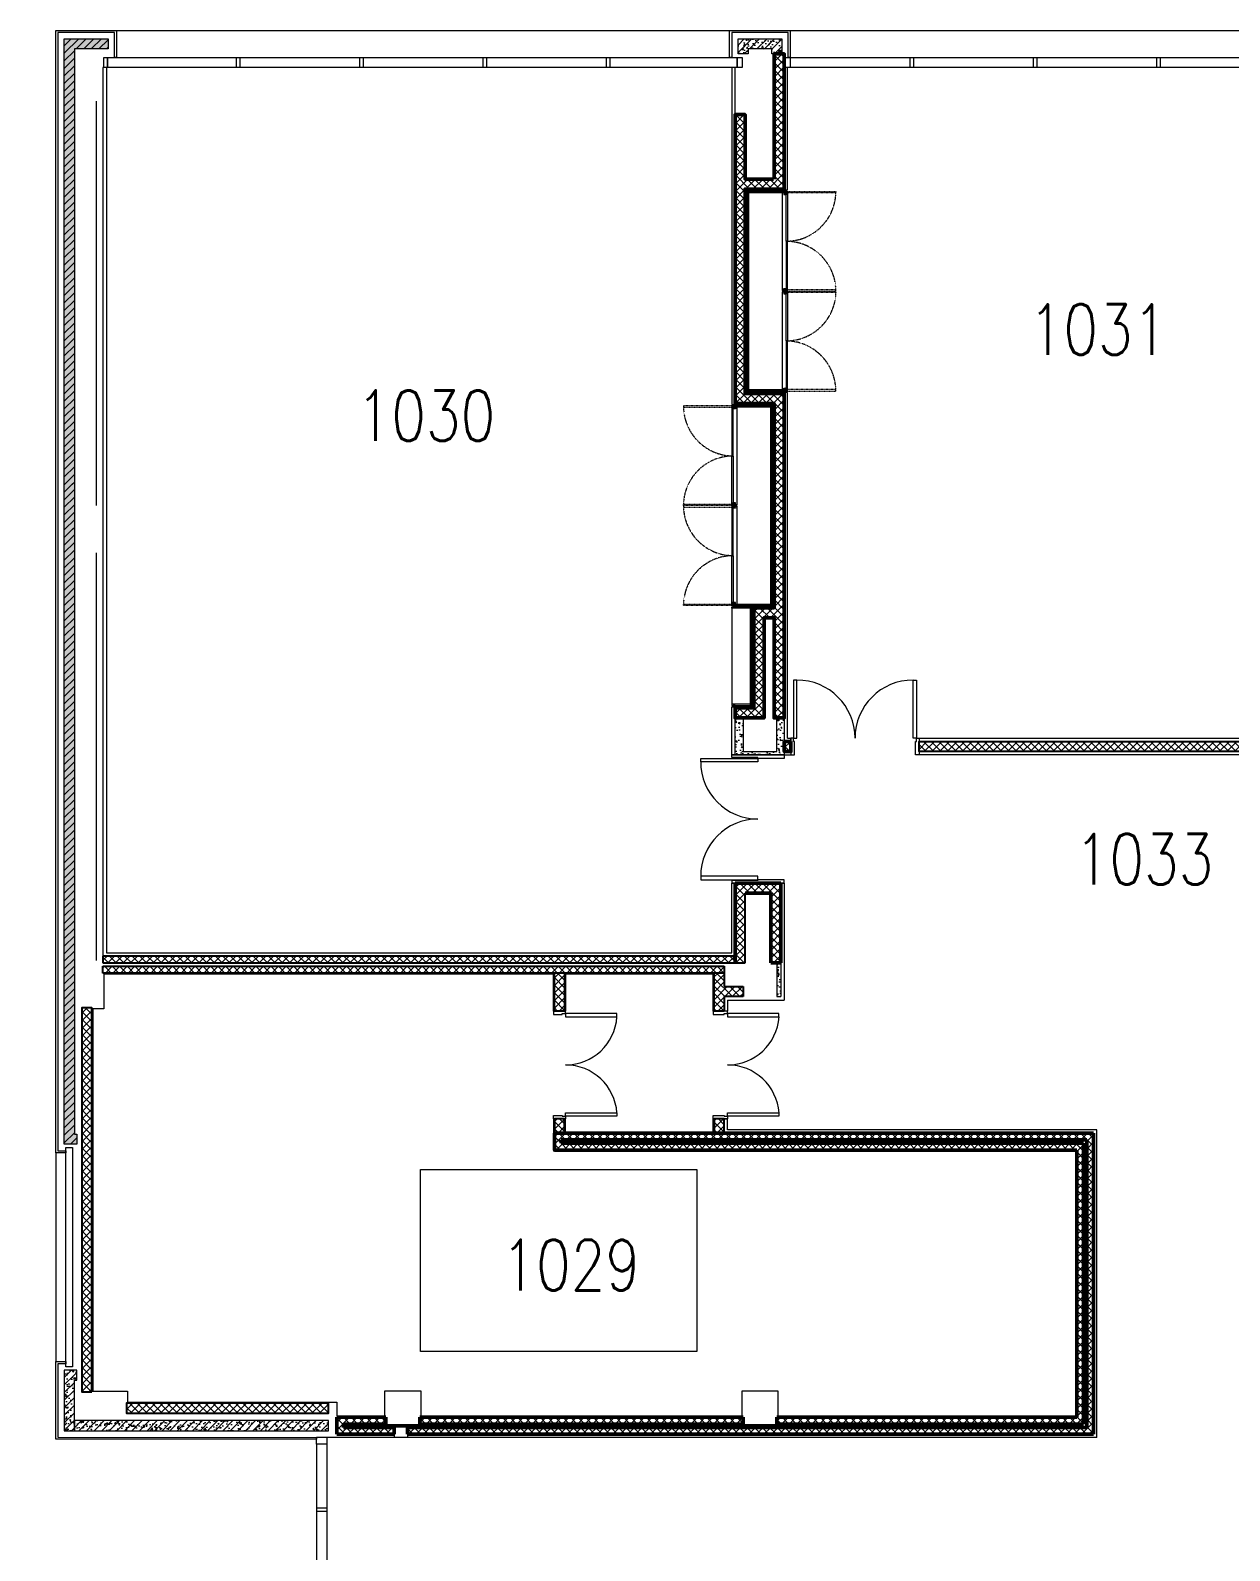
# Model space of a CAD drawing. Header units: inches. Extents: x 13084 to 220150, y 6494 to 167180.
# Drawn here: x 57288 to 75084, y 134527 to 157080 of the extents above; entities that cross this region are included whole.
import ezdxf
from ezdxf.enums import TextEntityAlignment as Align

# ---------------------------------------------------------------- set-up
doc = ezdxf.new("R2010")
doc.units = ezdxf.units.IN
doc.header["$MEASUREMENT"] = 0
doc.linetypes.add('Ground Floor$0$HIDDEN', pattern=[0.375, 0.25, -0.125])
for name, color, linetype, lineweight in [('Ground Floor$0$A-G250-G-Walls-Low-Level', 8, 'Continuous', 15), ('Ground Floor$0$A-G250-G-Walls-Precast-Concrete', 7, 'Continuous', 15), ('Ground Floor$0$A-G250-M-Walls-Blockwork', 7, 'Continuous', 25), ('Ground Floor$0$A-G250-M-Walls-Concrete', 7, 'Continuous', 20), ('Ground Floor$0$A-G250-M-Walls-Louvred', 7, 'Continuous', 9), ('Ground Floor$0$A-G252-H-Internal-Walls', 251, 'Continuous', 9), ('Ground Floor$0$A-G262-H-Precast-Panel', 251, 'Continuous', 5), ('Ground Floor$0$A-G312-M-Wall-Cladding-Panel', 7, 'Continuous', 9), ('Ground Floor$0$A-G312-M-Wall-Finish-Plaster', 7, 'Continuous', 15), ('Ground Floor$0$A-G321-M-Window', 251, 'Continuous', 9), ('Ground Floor$0$A-G322-M-Door', 251, 'Continuous', 15), ('Ground Floor$0$A-G4-M-Furniture-Built-In', 251, 'Continuous', 9), ('Ground Floor$0$A-G52-M-Plinth', 251, 'Continuous', 9), ('Ground Floor$0$Z-Z001-S-Room-Name-Identification-250', 7, 'Continuous', 15)]:
    doc.layers.add(name, color=color, linetype=linetype, lineweight=lineweight)
doc.styles.add('Ground Floor$0$Tag-RomanS', font='romans.shx', dxfattribs={"width": 0.8})
pattern_1 = [(45, (31615.24, 164129.57), (-56.1266, 56.1266), []), (135, (31615.24, 164129.57), (-56.1266, -56.1266), [])]
pattern_2 = [(140, (31615.24, 164129.57), (15.9391, 182.18467), [19.05, -209.55]), (85, (31615.24, 164129.57), (-191.05664, -35.2428), [15.24, -167.64]), (190.451, (31616.57, 164144.75), (-175.1167, 146.9425), [16.19, -178.09]), (136.1842, (31564.44, 164129.57), (42.0423, 271.079), [28.575, -314.325]), (186.6356, (31567.94, 164152.16), (-247.4256, 237.4042), [24.285, -267.135]), (81.184, (31564.44, 164129.57), (-247.4251, 237.4046), [22.86, -251.46]), (111, (31577.14, 164154.97), (102.2655, 151.6149), [19.05, -209.55]), (56, (31577.14, 164154.97), (-184.188, 61.802), [15.24, -167.64]), (161.4514, (31585.66, 164167.6), (-81.92286, 213.4165), [16.19, -178.09]), (127.5, (31615.24, 164129.57), (-84.55504, 3.0886), [0, -165.608, 0, -170.18, 0, -168.275]), (97.5, (31615.24, 164129.57), (-100.18057, 66.81966), [0, -97.028, 0, -161.798, 0, -64.135]), (57.5, (31615.24, 164072.93), (5.72874, 135.5906), [0, -63.5, 0, -198.12, 0, -262.89]), (47.5, (31615.24, 164047.53), (-25.4265, 148.12918), [0, -82.55, 0, -131.572, 0, -186.69])]
pattern_3 = [(50, (31615.24, 164129.57), (182.18467, -15.9391), [19.05, -209.55]), (355, (31615.24, 164129.57), (-35.2428, 191.05664), [15.24, -167.64]), (100.451, (31630.42, 164128.24), (146.9425, 175.1167), [16.19, -178.09]), (46.1842, (31615.24, 164180.37), (271.079, -42.0423), [28.575, -314.325]), (96.6356, (31637.83, 164176.87), (237.4042, 247.4256), [24.285, -267.135]), (351.184, (31615.24, 164180.37), (237.4046, 247.4251), [22.86, -251.46]), (21, (31640.64, 164167.67), (151.6149, -102.2655), [19.05, -209.55]), (326, (31640.64, 164167.67), (61.802, 184.188), [15.24, -167.64]), (71.4514, (31653.27, 164159.15), (213.4165, 81.92286), [16.19, -178.09]), (37.5, (31615.24, 164129.57), (3.0886, 84.55504), [0, -165.608, 0, -170.18, 0, -168.275]), (7.5, (31615.24, 164129.57), (66.81966, 100.18057), [0, -97.028, 0, -161.798, 0, -64.135]), (327.5, (31558.6, 164129.57), (135.5906, -5.72874), [0, -63.5, 0, -198.12, 0, -262.89]), (317.5, (31533.2, 164129.57), (148.12918, 25.4265), [0, -82.55, 0, -131.572, 0, -186.69])]
pattern_4 = [(45, (31615.24, 164129.57), (-56.1266, 56.1266), [])]

# ---------------------------------------------------------------- blocks, each defined once
blk = doc.blocks.new('Ground Floor$0$d001')
at = {"layer": 'Ground Floor$0$A-G322-M-Door'}
for points in [[(-1812, 250), (-1812, 1112), (-1862, 1112), (-1862, 250)], [(-88, 250), (-88, 1112), (-38, 1112), (-38, 250)], [(-1850, 200), (-1862, 200), (-1862, 250), (-1900, 250), (-1900, 0), (-1850, 0)], [(-50, 200), (-38, 200), (-38, 250), (0, 250), (0, 0), (-50, 0)]]:
    blk.add_lwpolyline(points, close=True, dxfattribs=at)
for centre, start, end in [((-1812, 250), 0, 90), ((-88, 250), 90, 180)]:
    blk.add_arc(centre, 862, start, end, dxfattribs=at)
blk = doc.blocks.new('Ground Floor$0$Door14-Stairs-a1')
at = {"layer": 'Ground Floor$0$A-G322-M-Door'}
for points in [[(-390, 1800), (-1240, 1800), (-1240, 1850), (-390, 1850)], [(-390, 1850), (-390, 1862), (-780, 1862), (-780, 1900), (0, 1900), (0, 1850)], [(-390, 100), (-1240, 100), (-1240, 50), (-390, 50)], [(-390, 50), (-390, 38), (-780, 38), (-780, 0), (0, 0), (0, 50)]]:
    blk.add_lwpolyline(points, close=True, dxfattribs=at)
for centre, start, end in [((-390, 1800), 180, 270), ((-390, 100), 90, 180)]:
    blk.add_arc(centre, 850, start, end, dxfattribs=at)
blk = doc.blocks.new('Ground Floor$0$tag-roomname')
at = {"lineweight": 18, "ltscale": 0.01, "style": 'Ground Floor$0$Tag-RomanS', "width": 0.8}
blk.add_attdef('ROOM_NO_2', text='', height=3, dxfattribs=at).set_placement((0, 1.612), align=Align.MIDDLE_CENTER)
at = {"linetype": 'ByBlock', "lineweight": 13, "ltscale": 0.01, "style": 'Ground Floor$0$Tag-RomanS', "width": 0.8, "flags": 1}
for tag, p in [('ROOM_NAME_1', (0, -2.288)), ('AREA', (0, -5.744))]:
    blk.add_attdef(tag, text='', height=2.8, dxfattribs=at).set_placement(p, align=Align.MIDDLE_CENTER)
blk = doc.blocks.new('Ground Floor$0$Plant Room Door 1600-180')
at = {"layer": 'Ground Floor$0$A-G322-M-Door'}
for points in [[(-1562, 180), (-1562, 942), (-1612, 942), (-1612, 180)], [(-138, 180), (-138, 942), (-88, 942), (-88, 180)], [(-1600, 130), (-1612, 130), (-1612, 180), (-1650, 180), (-1650, 0), (-1600, 0)], [(-100, 130), (-88, 130), (-88, 180), (-50, 180), (-50, 0), (-100, 0)]]:
    blk.add_lwpolyline(points, close=True, dxfattribs=at)
for centre, start, end in [((-1615, 179), 0.0901, 86.0243), ((-85, 179), 93.9757, 179.9099)]:
    blk.add_arc(centre, 765, start, end, dxfattribs=at)
blk = doc.blocks.new('Ground Floor$0$Plant Room Door 1600-215')
at = {"layer": 'Ground Floor$0$A-G322-M-Door'}
for points in [[(-1562, 977), (-1612, 977), (-1612, 215), (-1562, 215), (-1562, 977)], [(-138, 977), (-88, 977), (-88, 215), (-138, 215), (-138, 977)], [(-100, 165), (-88, 165), (-88, 215), (-50, 215), (-50, 0), (-100, 0)]]:
    blk.add_lwpolyline(points, close=True, dxfattribs=at)
at = {"layer": 'Ground Floor$0$A-G322-M-Door', "elevation": 0}
blk.add_lwpolyline([(-1600, 165), (-1612, 165), (-1612, 215), (-1650, 215), (-1650, 0), (-1600, 0)], close=True, dxfattribs=at)
at = {"layer": 'Ground Floor$0$A-G322-M-Door'}
for centre, start, end in [((-1615, 214), 0.0901, 86.0243), ((-85, 214), 93.9757, 179.9099)]:
    blk.add_arc(centre, 765, start, end, dxfattribs=at)
blk = doc.blocks.new('Ground Floor$0$A$C647553F4')
for p, q in [((2, 0), (0, 0)), ((2, -21), (2, 0)), ((2, -21), (0, -21)), ((17, -8), (2, -8)), ((17, -13), (2, -13)), ((5, -36), (30, -36)), ((5, -39), (5, -36)), ((10, -13), (8, -36)), ((11, -3), (11, -8)), ((11, -3), (24, -3)), ((13, -5), (21, -5)), ((13, -8), (13, -5)), ((13, -15), (13, -13)), ((21, -15), (13, -15)), ((21, -5), (21, -15)), ((24, -3), (27, -36)), ((30, -39), (30, -36))]:
    blk.add_line(p, q)
at = {"elevation": 0}
blk.add_lwpolyline([(5, -36), (30, -36), (30, -39), (5, -39)], close=True, dxfattribs=at)
blk.add_circle((17, -10), 2.46)
blk = doc.blocks.new('Ground Floor$0$A$C05DB4EB2')
h = blk.add_hatch(color=256)
h.paths.add_polyline_path([(-13, -48), (13, -48), (13, -2), (-13, -2)], flags=16)
h.paths.add_polyline_path([(-15, -50), (15, -50), (15, 0), (-15, 0)])
for points in [[(-15, -50), (15, -50), (15, 0), (-15, 0)], [(-13, -48), (13, -48), (13, -2), (-13, -2)]]:
    blk.add_lwpolyline(points, close=True)

msp = doc.modelspace()

# ---------------------------------------------------------------- hatches: boundary and pattern name
at = {"layer": 'Ground Floor$0$A-G252-H-Internal-Walls'}
h = msp.add_hatch(dxfattribs=at)
h.set_pattern_fill('ANSI37', color=256, scale=25, style=0)
h.set_pattern_definition(pattern_1)
edge = h.paths.add_edge_path()
edge.add_line((68315, 154875), (67895, 154875))
edge.add_line((67895, 154875), (67895, 155830))
edge.add_line((67895, 155830), (67745, 155830))
edge.add_line((67745, 155830), (67745, 151545))
edge.add_line((67745, 151545), (68325, 151545))
edge.add_line((68325, 151545), (68325, 148515))
edge.add_line((68325, 148515), (68025, 148515))
edge.add_line((68025, 148515), (68025, 147030))
edge.add_line((68025, 147030), (67745, 147030))
edge.add_line((67745, 147030), (67745, 146880))
edge.add_line((67745, 146880), (68175, 146880))
edge.add_line((68175, 146880), (68175, 148365))
edge.add_line((68175, 148365), (68325, 148365))
edge.add_line((68325, 148365), (68325, 146880))
edge.add_line((68325, 146880), (68475, 146880))
edge.add_line((68475, 146880), (68475, 151695))
edge.add_line((68475, 151695), (67895, 151695))
edge.add_line((67895, 151695), (67895, 154725))
edge.add_line((67895, 154725), (68475, 154725))
edge.add_line((68475, 154725), (68475, 156730))
edge.add_line((68475, 156730), (68325, 156730))
edge.add_line((68325, 156730), (68325, 154875))
h = msp.add_hatch(dxfattribs=at)
h.set_pattern_fill('AR-CONC', color=256, angle=90, style=0)
h.set_pattern_definition(pattern_2)
h.paths.add_polyline_path([(68475, 146880), (68365, 146880), (68365, 146380), (67865, 146380), (67865, 146880), (67745, 146880), (67745, 146330), (68475, 146330)])
h = msp.add_hatch(dxfattribs=at)
h.set_pattern_fill('ANSI37', color=256, scale=25, style=0)
h.set_pattern_definition(pattern_1)
h.paths.add_polyline_path([(68575, 146530), (68475, 146530), (68475, 146380), (68575, 146380)])
h = msp.add_hatch(dxfattribs=at)
h.set_pattern_fill('ANSI37', color=256, scale=25, style=0)
h.set_pattern_definition(pattern_1)
h.paths.add_polyline_path([(77865, 146380), (70475, 146380), (70475, 146530), (77865, 146530)])
h = msp.add_hatch(dxfattribs=at)
h.set_pattern_fill('ANSI37', color=256, scale=25, style=0)
h.set_pattern_definition(pattern_1)
h.paths.add_polyline_path([(68275, 143245), (68425, 143245), (68425, 144430), (67745, 144430), (67745, 143245), (67895, 143245), (67895, 144280), (68275, 144280)])
h = msp.add_hatch(dxfattribs=at)
h.set_pattern_fill('ANSI37', color=256, scale=25, style=0)
h.set_pattern_definition(pattern_1)
h.paths.add_polyline_path([(67745, 143245), (67745, 143345), (58365, 143345), (58365, 143245)])
h = msp.add_hatch(dxfattribs=at)
h.set_pattern_fill('AR-CONC', color=256, angle=90, style=0)
h.set_pattern_definition(pattern_2)
h.paths.add_polyline_path([(68425, 143245), (68365, 143245), (68365, 142755), (68425, 142755)])
h = msp.add_hatch(dxfattribs=at)
h.set_pattern_fill('ANSI37', color=256, scale=25, style=0)
h.set_pattern_definition(pattern_1)
h.paths.add_polyline_path([(67585, 143095), (67585, 143195), (58365, 143195), (58365, 143095)])
h = msp.add_hatch(dxfattribs=at)
h.set_pattern_fill('ANSI37', color=256, scale=25, style=0)
h.set_pattern_definition(pattern_1)
h.paths.add_polyline_path([(65215, 143095), (65065, 143095), (65065, 142532), (65215, 142532)])
h = msp.add_hatch(dxfattribs=at)
h.set_pattern_fill('ANSI37', color=256, scale=25, style=0)
h.set_pattern_definition(pattern_1)
h.paths.add_polyline_path([(67585, 143095), (67435, 143095), (67435, 142532), (67585, 142532), (67585, 142745), (67865, 142745), (67865, 142895), (67585, 142895)])
h = msp.add_hatch(dxfattribs=at)
h.set_pattern_fill('ANSI37', color=256, scale=25, style=0)
h.set_pattern_definition([(45, (117276.68, 123034.98), (-56.1266, 56.1266), []), (135, (117276.68, 123034.98), (-56.1266, -56.1266), [])])
h.paths.add_polyline_path([(58200, 136880), (58200, 142580), (58050, 142580), (58050, 136880)])
h = msp.add_hatch(dxfattribs=at)
h.set_pattern_fill('ANSI37', color=256, scale=25, style=0)
h.set_pattern_definition(pattern_1)
h.paths.add_polyline_path([(65215, 140932), (65065, 140932), (65065, 140720), (65215, 140720)])
h = msp.add_hatch(dxfattribs=at)
h.set_pattern_fill('ANSI37', color=256, scale=25, style=0)
h.set_pattern_definition(pattern_1)
h.paths.add_polyline_path([(67435, 140720), (67585, 140720), (67585, 140932), (67435, 140932)])
h = msp.add_hatch(dxfattribs=at)
h.set_pattern_fill('ANSI37', color=256, scale=25, style=0)
h.set_pattern_definition(pattern_1)
h.paths.add_polyline_path([(73065, 140720), (65065, 140720), (65065, 140470), (72815, 140470), (72815, 136505), (68365, 136505), (68365, 136405), (72915, 136405), (72915, 140570), (65165, 140570), (65165, 140620), (72965, 140620), (72965, 136355), (62885, 136355), (62885, 136255), (73065, 136255)])
h = msp.add_hatch(dxfattribs=at)
h.set_pattern_fill('ANSI37', color=256, scale=25, angle=90, style=0)
h.set_pattern_definition([(135, (78259.83, 195791.01), (-56.1266, -56.1266), []), (225, (78259.83, 195791.01), (56.1266, -56.1266), [])])
h.paths.add_polyline_path([(61710, 136715), (58715, 136715), (58715, 136565), (61710, 136565)])
h = msp.add_hatch(dxfattribs=at)
h.set_pattern_fill('ANSI37', color=256, scale=25, style=0)
h.set_pattern_definition(pattern_1)
h.paths.add_polyline_path([(61835, 136505), (61835, 136255), (62685, 136255), (62685, 136355), (61935, 136355), (61935, 136405), (62565, 136405), (62565, 136505)])
h = msp.add_hatch(dxfattribs=at)
h.set_pattern_fill('ANSI37', color=256, scale=25, style=0)
h.set_pattern_definition(pattern_1)
h.paths.add_polyline_path([(63065, 136505), (63065, 136405), (67865, 136405), (67865, 136505)])
at = {"layer": 'Ground Floor$0$A-G262-H-Precast-Panel'}
h = msp.add_hatch(dxfattribs=at)
h.set_pattern_fill('AR-CONC', color=256, style=0)
h.set_pattern_definition(pattern_3)
h.paths.add_polyline_path([(57940, 156630), (57790, 156630), (57790, 150349), (57940, 150349)])
h.paths.add_polyline_path([(58115, 156955), (57790, 156955), (57790, 156630), (57940, 156630), (57940, 156805), (58115, 156805)])
h.paths.add_polyline_path([(58440, 156955), (58115, 156955), (58115, 156805), (58440, 156805)])
h.paths.add_polyline_path([(57371, 156475), (58010, 156475), (58010, 156100), (57371, 156100)], flags=9)
h = msp.add_hatch(dxfattribs=at)
h.set_pattern_fill('ANSI31', color=256, scale=25, style=0)
h.set_pattern_definition(pattern_4)
h.paths.add_polyline_path([(57940, 156630), (57790, 156630), (57790, 150349), (57940, 150349)])
h.paths.add_polyline_path([(58115, 156955), (57790, 156955), (57790, 156630), (57940, 156630), (57940, 156805), (58115, 156805)])
h.paths.add_polyline_path([(58440, 156955), (58115, 156955), (58115, 156805), (58440, 156805)])
h.paths.add_polyline_path([(57371, 156475), (58010, 156475), (58010, 156100), (57371, 156100)], flags=9)
h = msp.add_hatch(dxfattribs=at)
h.set_pattern_fill('AR-CONC', color=256, style=0)
h.set_pattern_definition(pattern_3)
h.paths.add_polyline_path([(68440, 156955), (68440, 156730), (68290, 156730), (68290, 156805), (67940, 156805), (67940, 156730), (67790, 156730), (67790, 156955)])
h = msp.add_hatch(dxfattribs=at)
h.set_pattern_fill('ANSI31', color=256, scale=25, style=0)
h.set_pattern_definition(pattern_4)
h.paths.add_polyline_path([(68440, 156955), (68440, 156730), (68290, 156730), (68290, 156805), (67940, 156805), (67940, 156730), (67790, 156730), (67790, 156955)])
h = msp.add_hatch(dxfattribs=at)
h.set_pattern_fill('AR-CONC', color=256, style=0)
h.set_pattern_definition(pattern_3)
h.paths.add_polyline_path([(57940, 150349), (57790, 150349), (57790, 149680), (57940, 149680)])
h.paths.add_polyline_path([(57940, 149680), (57790, 149680), (57790, 146630), (57940, 146630)])
h.paths.add_polyline_path([(57940, 146630), (57790, 146630), (57790, 142755), (57940, 142755)])
h.paths.add_polyline_path([(57940, 142755), (57790, 142755), (57790, 140555), (57975, 140555), (57975, 140705), (57940, 140705)])
h.paths.add_polyline_path([(57621, 142489), (58260, 142489), (58260, 142114), (57621, 142114)], flags=9)
h.paths.add_polyline_path([(57288, 141874), (57927, 141874), (57927, 141499), (57288, 141499)], flags=9)
h = msp.add_hatch(dxfattribs=at)
h.set_pattern_fill('ANSI31', color=256, scale=25, style=0)
h.set_pattern_definition(pattern_4)
h.paths.add_polyline_path([(57940, 150349), (57790, 150349), (57790, 149680), (57940, 149680)])
h = msp.add_hatch(dxfattribs=at)
h.set_pattern_fill('ANSI31', color=256, scale=25, style=0)
h.set_pattern_definition(pattern_4)
h.paths.add_polyline_path([(57940, 149680), (57790, 149680), (57790, 146630), (57940, 146630)])
h.paths.add_polyline_path([(57940, 146630), (57790, 146630), (57790, 142755), (57940, 142755)])
h.paths.add_polyline_path([(57940, 142755), (57790, 142755), (57790, 140555), (57975, 140555), (57975, 140705), (57940, 140705)])
h.paths.add_polyline_path([(57621, 142489), (58260, 142489), (58260, 142114), (57621, 142114)], flags=9)
h.paths.add_polyline_path([(57288, 141874), (57927, 141874), (57927, 141499), (57288, 141499)], flags=9)
h = msp.add_hatch(dxfattribs=at)
h.set_pattern_fill('AR-CONC', color=256, style=0)
h.set_pattern_definition(pattern_3)
h.paths.add_polyline_path([(57790, 136305), (57940, 136305), (57940, 137205), (57790, 137205)])
h = msp.add_hatch(dxfattribs=at)
h.set_pattern_fill('ANSI31', color=256, scale=25, style=0)
h.set_pattern_definition(pattern_4)
h.paths.add_polyline_path([(57790, 136305), (57940, 136305), (57940, 137205), (57790, 137205)])
h = msp.add_hatch(dxfattribs=at)
h.set_pattern_fill('ANSI31', color=256, scale=25, style=0)
h.set_pattern_definition(pattern_4)
h.paths.add_polyline_path([(57975, 137205), (57940, 137205), (57940, 137055), (57975, 137055)])
h = msp.add_hatch(dxfattribs=at)
h.set_pattern_fill('AR-CONC', color=256, style=0)
h.set_pattern_definition(pattern_3)
h.paths.add_polyline_path([(57940, 137055), (57975, 137055), (57975, 137205), (57940, 137205)])
h = msp.add_hatch(dxfattribs=at)
h.set_pattern_fill('AR-CONC', color=256, style=0)
h.set_pattern_definition(pattern_3)
h.paths.add_polyline_path([(61710, 136455), (61560, 136455), (58115, 136455), (58115, 136305), (61710, 136305)])
h.paths.add_polyline_path([(58115, 136455), (57940, 136455), (57940, 136305), (58115, 136305)])
h = msp.add_hatch(dxfattribs=at)
h.set_pattern_fill('ANSI31', color=256, scale=25, style=0)
h.set_pattern_definition(pattern_4)
h.paths.add_polyline_path([(61710, 136455), (61560, 136455), (58115, 136455), (58115, 136305), (61710, 136305)])
h.paths.add_polyline_path([(58115, 136455), (57940, 136455), (57940, 136305), (58115, 136305)])

# ---------------------------------------------------------------- linework, layer by layer
at = {"layer": 'Ground Floor$0$A-G250-G-Walls-Low-Level'}
for p, q in [((58565, 157080), (67665, 157080)), ((68565, 157080), (77665, 157080)), ((57665, 140430), (57665, 137330, 0))]:
    msp.add_line(p, q, dxfattribs=at)
at = {"layer": 'Ground Floor$0$A-G250-G-Walls-Precast-Concrete'}
for points in [[(57790, 140555), (57790, 156955), (58440, 156955), (58440, 156805), (58440, 156805), (58440, 156805), (57940, 156805), (57940, 140705), (57975, 140705), (57975, 140555), (57790, 140555)], [(68440, 156955), (68440, 156730), (68290, 156730), (68290, 156805), (67940, 156805), (67940, 156730), (67790, 156730), (67790, 156955), (68440, 156955)], [(57790, 137205), (57790, 136305), (57940, 136305), (57940, 137055), (57975, 137055), (57975, 137205), (57790, 137205)], [(57940, 136305), (61710, 136305), (61710, 136455), (61560, 136455), (61560, 136455), (57940, 136455), (57940, 136305)]]:
    msp.add_lwpolyline(points, dxfattribs=at)
at = {"layer": 'Ground Floor$0$A-G250-M-Walls-Blockwork', "lineweight": 50, "ltscale": 0.02}
for p, q in [((68425, 144430, 0), (67745, 144430, 0)), ((67745, 144430, 0), (67745, 143245, 0)), ((68425, 143245, 0), (68425, 144430, 0)), ((67895, 144280, 0), (68275, 144280, 0)), ((68275, 144280, 0), (68275, 143245, 0)), ((68275, 143245, 0), (68425, 143245, 0)), ((65065, 140470, 0), (65065, 140720, 0)), ((65065, 140720, 0), (73065, 140720, 0)), ((65165, 140620, 0), (72965, 140620, 0)), ((65165, 140570, 0), (65165, 140620, 0)), ((72915, 140570, 0), (65165, 140570, 0)), ((72915, 136405, 0), (72915, 140570, 0)), ((72965, 140620, 0), (72965, 136355, 0)), ((73065, 140720, 0), (73065, 136255, 0)), ((72815, 140470, 0), (65065, 140470, 0)), ((72815, 136505, 0), (72815, 140470, 0)), ((61835, 136255, 0), (61835, 136505, 0)), ((61835, 136505, 0), (62565, 136505, 0)), ((62565, 136505, 0), (62565, 136380, 0)), ((63065, 136380, 0), (63065, 136505, 0)), ((63065, 136505, 0), (67865, 136505, 0)), ((67865, 136505, 0), (67865, 136380, 0)), ((68365, 136380, 0), (68365, 136505, 0)), ((68365, 136505, 0), (72815, 136505, 0)), ((62685, 136255, 0), (61835, 136255, 0)), ((61935, 136405, 0), (62565, 136405, 0)), ((61935, 136355, 0), (61935, 136405, 0)), ((62685, 136355, 0), (61935, 136355, 0)), ((62565, 136380, 0), (63065, 136380, 0)), ((62685, 136380), (62685, 136255)), ((62885, 136380), (62885, 136255)), ((72965, 136355, 0), (62885, 136355, 0)), ((73065, 136255, 0), (62885, 136255, 0)), ((63065, 136405, 0), (67865, 136405, 0)), ((67865, 136380, 0), (68365, 136380, 0)), ((68365, 136405, 0), (72915, 136405, 0))]:
    msp.add_line(p, q, dxfattribs=at)
at = {"layer": 'Ground Floor$0$A-G250-M-Walls-Blockwork'}
for p, q in [((67895, 143245, 0), (67895, 144280, 0)), ((67745, 143345, 0), (58365, 143345, 0)), ((58365, 143345, 0), (58365, 143245, 0)), ((58365, 143245, 0), (67895, 143245, 0)), ((58365, 143095, 0), (58365, 143195, 0)), ((58365, 143195, 0), (67585, 143195, 0)), ((67585, 143095, 0), (58365, 143095, 0)), ((65065, 142532, 0), (65065, 143095, 0)), ((65215, 143095, 0), (65215, 142532, 0)), ((67435, 142532, 0), (67435, 143095, 0)), ((67585, 143195, 0), (67585, 142895, 0)), ((67585, 142895, 0), (67865, 142895, 0)), ((67865, 142895, 0), (67865, 142745, 0)), ((65215, 142532, 0), (65065, 142532, 0)), ((67585, 142532, 0), (67435, 142532, 0)), ((67865, 142745, 0), (67585, 142745, 0)), ((67585, 140932, 0), (67435, 140932, 0)), ((67435, 140932, 0), (67435, 140720, 0)), ((67585, 140720, 0), (67585, 140932, 0))]:
    msp.add_line(p, q, dxfattribs=at)
at = {"layer": 'Ground Floor$0$A-G250-M-Walls-Blockwork', "lineweight": 50, "ltscale": 0.02}
msp.add_lwpolyline([(68315, 154875), (67895, 154875), (67895, 155830), (67745, 155830), (67745, 151545), (68325, 151545), (68325, 148515), (68025, 148515), (68025, 147030), (67745, 147030), (67745, 146880), (68175, 146880), (68175, 148365), (68325, 148365), (68325, 146880), (68475, 146880), (68475, 151695), (67895, 151695), (67895, 154725), (68475, 154725), (68475, 156730), (68325, 156730), (68325, 154875)], dxfattribs=at)
msp.add_lwpolyline([(68575, 146530), (68475, 146530), (68475, 146380), (68575, 146380)], close=True, dxfattribs=at)
at = {"layer": 'Ground Floor$0$A-G250-M-Walls-Blockwork'}
for points in [[(77865, 146380), (70475, 146380), (70475, 146530), (77865, 146530)], [(61710, 136715), (58715, 136715), (58715, 136565), (61710, 136565)]]:
    msp.add_lwpolyline(points, close=True, dxfattribs=at)
at = {"layer": 'Ground Floor$0$A-G250-M-Walls-Blockwork', "elevation": 0}
msp.add_lwpolyline([(58200, 136880), (58200, 142580), (58050, 142580), (58050, 136880)], close=True, dxfattribs=at)
for points in [[(67585, 142745), (67585, 142532)], [(65265, 140720), (65215, 140720), (65215, 140932), (65065, 140932), (65065, 140720)]]:
    msp.add_lwpolyline(points, dxfattribs=at)
at = {"layer": 'Ground Floor$0$A-G250-M-Walls-Concrete'}
for p, q in [((68425, 143245, 0), (68365, 143245, 0)), ((68365, 143245, 0), (68365, 142745, 0)), ((68425, 143245, 0), (68425, 142745, 0)), ((68365, 142745, 0), (68425, 142745, 0))]:
    msp.add_line(p, q, dxfattribs=at)
msp.add_lwpolyline([(68475, 146880), (68475, 146330), (67745, 146330), (67745, 146880), (67865, 146880), (67865, 146380), (68365, 146380), (68365, 146880)], close=True, dxfattribs=at)
at = {"layer": 'Ground Floor$0$A-G250-M-Walls-Louvred', "elevation": 0}
msp.add_lwpolyline([(57915, 140505), (57915, 137255), (57815, 137255), (57815, 140505)], close=True, dxfattribs=at)
at = {"layer": 'Ground Floor$0$A-G312-M-Wall-Cladding-Panel'}
msp.add_lwpolyline([(57815, 140430), (57665, 140430), (57665, 157080), (58565, 157080), (58565, 156680), (58535, 156680), (58535, 157050), (57695, 157050), (57695, 140460), (57815, 140460)], close=True, dxfattribs=at)
msp.add_lwpolyline([(68565, 156680), (68535, 156680), (68535, 157050), (67695, 157050), (67695, 156680), (67665, 156680), (67665, 157080), (68565, 157080), (68565, 156680)], dxfattribs=at)
at = {"layer": 'Ground Floor$0$A-G312-M-Wall-Cladding-Panel', "elevation": 0}
msp.add_lwpolyline([(57815, 137300), (57695, 137300), (57695, 136210), (61535, 136205), (61535, 136180), (57665, 136180), (57665, 137330), (57815, 137330)], close=True, dxfattribs=at)
at = {"layer": 'Ground Floor$0$A-G312-M-Wall-Finish-Plaster'}
for p, q in [((58415, 156530), (58365, 156530)), ((67755, 156530), (67695, 156530)), ((67695, 156530), (67695, 151530)), ((67745, 155830), (67745, 156530)), ((68525, 154710), (68525, 156530)), ((58265, 156030), (58265, 150030)), ((68525, 154710), (67910, 154710)), ((67910, 151710), (67910, 154710)), ((68525, 151710), (67910, 151710)), ((68525, 146580), (68525, 151710)), ((67695, 151530), (68310, 151530)), ((68310, 148530, 0), (68310, 151530, 0)), ((58265, 149330), (58265, 143280)), ((68010, 147045), (68010, 148530)), ((68010, 148530), (68310, 148530)), ((67695, 146330), (67695, 147045)), ((67695, 147045), (68010, 147045)), ((68525, 146580), (68575, 146580, 0)), ((68575, 146530), (68575, 146580)), ((68575, 146380), (68575, 146330)), ((70475, 146580), (77705, 146580)), ((70475, 146580), (70475, 146530)), ((70475, 146380), (70475, 146330)), ((67745, 146330), (67695, 146330)), ((68475, 146330, 0), (68575, 146330, 0)), ((78525, 146330, 0), (70475, 146330, 0)), ((67745, 144430), (67695, 144430)), ((68475, 144430), (68425, 144430)), ((68475, 144430), (68475, 142695)), ((65050, 143080, 0), (58380, 143080, 0)), ((58380, 143080, 0), (58380, 142565, 0)), ((65050, 142532, 0), (65050, 143080, 0)), ((67420, 143080, 0), (65230, 143080, 0)), ((65230, 143080, 0), (65230, 142532, 0)), ((67420, 142532, 0), (67420, 143080, 0)), ((58380, 142565, 0), (58215, 142565, 0)), ((58215, 142565, 0), (58215, 136894, 0)), ((65050, 142532, 0), (65065, 142532, 0)), ((65215, 142532, 0), (65230, 142532, 0)), ((67435, 142532, 0), (67420, 142532, 0)), ((67635, 142532, 0), (67585, 142532, 0)), ((67635, 142695, 0), (67635, 142532, 0)), ((67635, 142695, 0), (68475, 142695, 0)), ((65050, 140932, 0), (65050, 140455, 0)), ((65050, 140932, 0), (65065, 140932, 0)), ((65215, 140932, 0), (65230, 140932, 0)), ((65230, 140735, 0), (65230, 140932, 0)), ((67420, 140735, 0), (65230, 140735, 0)), ((67420, 140735, 0), (67420, 140932, 0)), ((67435, 140932, 0), (67420, 140932, 0)), ((67585, 140932, 0), (67635, 140932, 0)), ((67635, 140770, 0), (67635, 140932, 0)), ((73115, 140770, 0), (67635, 140770, 0)), ((73115, 136205, 0), (73115, 140770, 0)), ((72800, 140455, 0), (65050, 140455, 0)), ((72800, 136520, 0), (72800, 140455, 0)), ((62550, 136895), (63080, 136895)), ((62550, 136520), (62550, 136895)), ((63080, 136895), (63080, 136520)), ((67850, 136895), (68380, 136895)), ((67850, 136520), (67850, 136895)), ((68380, 136895), (68380, 136520)), ((58215, 136894), (58729, 136894)), ((58729, 136894), (58729, 136730)), ((58729, 136730), (61835, 136730)), ((61835, 136730, 0), (61835, 136520, 0)), ((62550, 136520, 0), (61835, 136520, 0)), ((67850, 136520, 0), (63080, 136520, 0)), ((72800, 136520, 0), (68380, 136520, 0)), ((62685, 136255), (62685, 136205)), ((62885, 136255), (62885, 136205)), ((73115, 136205, 0), (61685, 136205))]:
    msp.add_line(p, q, dxfattribs=at)
for points in [[(58365, 156530), (58365, 143280)], [(58415, 156530), (58415, 143395), (67695, 143395), (67695, 144430)]]:
    msp.add_lwpolyline(points, dxfattribs=at)
at = {"layer": 'Ground Floor$0$A-G321-M-Window'}
for p, q in [((61535, 136105), (61535, 127155)), ((61685, 136105), (61685, 127155)), ((61685, 135155), (61535, 135155)), ((61685, 135105), (61535, 135105))]:
    msp.add_line(p, q, dxfattribs=at)
for points in [[(58380, 156680), (58430, 156680), (58430, 156530), (58380, 156530)], [(67775, 156530), (58430, 156530), (58430, 156680), (67775, 156680)], [(60345, 156680), (60395, 156680), (60395, 156530), (60345, 156530)], [(62175, 156680), (62225, 156680), (62225, 156530), (62175, 156530)], [(64005, 156680), (64055, 156680), (64055, 156530), (64005, 156530)], [(65835, 156680), (65885, 156680), (65885, 156530), (65835, 156530)], [(67775, 156680), (67850, 156680), (67850, 156530), (67775, 156530)], [(77740, 156530), (68490, 156530), (68490, 156680), (77740, 156680)], [(68490, 156680), (68565, 156680), (68565, 156530), (68490, 156530)], [(70345, 156680), (70395, 156680), (70395, 156530), (70345, 156530)], [(72175, 156680), (72225, 156680), (72225, 156530), (72175, 156530)], [(74005, 156680), (74055, 156680), (74055, 156530), (74005, 156530)], [(61685, 136105), (61535, 136105), (61535, 136210), (61685, 136210)]]:
    msp.add_lwpolyline(points, close=True, dxfattribs=at)
at = {"layer": 'Ground Floor$0$A-G4-M-Furniture-Built-In'}
for p, q in [((68503, 154690, 0), (67910, 154690, 0)), ((67930, 154670, 0), (67910, 154670, 0)), ((67950, 154675, 0), (67930, 154675, 0)), ((67930, 151745, 0), (67930, 154675, 0)), ((67950, 151745, 0), (67950, 154675, 0)), ((68503, 154670, 0), (67950, 154670, 0)), ((68448, 153220, 0), (68448, 154670)), ((68503, 154690, 0), (68503, 154670)), ((68448, 151750), (68448, 153200, 0)), ((67772, 151490), (67772, 150040, 0)), ((68270, 151495, 0), (68270, 148565, 0)), ((68290, 151495, 0), (68290, 148565, 0)), ((67772, 150020, 0), (67772, 148570)), ((67695, 148510), (67695, 147085)), ((67717, 148570, 0), (68270, 148570, 0)), ((67717, 148550, 0), (67717, 148570)), ((67717, 148550, 0), (68310, 148550, 0)), ((68270, 148565, 0), (68290, 148565, 0)), ((68290, 148570, 0), (68310, 148570, 0)), ((67970, 147080), (67990, 147080))]:
    msp.add_line(p, q, dxfattribs=at)
at = {"layer": 'Ground Floor$0$A-G4-M-Furniture-Built-In', "elevation": 0}
for points in [[(67960, 154710), (67960, 154690), (67930, 154690), (67930, 154710)], [(68503, 154710), (68503, 154690), (68473, 154690), (68473, 154710)], [(68505, 153953), (68505, 154690), (68525, 154690), (68525, 153953)], [(68505, 153949), (68505, 153211), (68525, 153211), (68525, 153949)], [(68505, 152475), (68505, 153209), (68525, 153209), (68525, 152475)], [(68505, 152472), (68505, 151730), (68525, 151730), (68525, 152472)], [(67715, 150767), (67715, 151510), (67695, 151510), (67695, 150767)], [(67715, 150764), (67715, 150031), (67695, 150031), (67695, 150764)], [(67715, 149290), (67715, 150029), (67695, 150029), (67695, 149290)], [(67715, 149286), (67715, 148550), (67695, 148550), (67695, 149286)], [(67717, 148530), (67717, 148550), (67747, 148550), (67747, 148530)], [(68260, 148530), (68260, 148550), (68290, 148550), (68290, 148530)]]:
    msp.add_lwpolyline(points, close=True, dxfattribs=at)
at = {"layer": 'Ground Floor$0$A-G4-M-Furniture-Built-In', "linetype": 'Ground Floor$0$HIDDEN', "ltscale": 0.25, "elevation": 0}
for points in [[(69241, 154670), (68505, 154670), (68505, 154690), (69241, 154690)], [(69241, 153231), (68505, 153231), (68505, 153211), (69241, 153211)], [(69241, 153189), (68505, 153189), (68505, 153209), (69241, 153209)], [(69241, 151750), (68505, 151750), (68505, 151730), (69241, 151730)], [(66979, 150051), (67715, 150051), (67715, 150031), (66979, 150031)], [(66979, 150009), (67715, 150009), (67715, 150029), (66979, 150029)], [(66979, 148570), (67715, 148570), (67715, 148550), (66979, 148550)]]:
    msp.add_lwpolyline(points, close=True, dxfattribs=at)
at = {"layer": 'Ground Floor$0$A-G4-M-Furniture-Built-In', "elevation": 0}
for points in [[(67950, 151750), (68503, 151750), (68503, 151730), (67910, 151730), (67910, 151750), (67930, 151750)], [(67930, 151745), (67950, 151745)], [(67970, 147085), (67695, 147085), (67695, 147065), (68010, 147065), (68010, 147085), (67990, 147085)]]:
    msp.add_lwpolyline(points, dxfattribs=at)
at = {"layer": 'Ground Floor$0$A-G4-M-Furniture-Built-In', "linetype": 'Ground Floor$0$HIDDEN', "ltscale": 0.25}
msp.add_lwpolyline([(66979, 151490), (67715, 151490), (67715, 151510), (66979, 151510)], close=True, dxfattribs=at)
at = {"layer": 'Ground Floor$0$A-G4-M-Furniture-Built-In'}
for points in [[(68270, 151490), (67717, 151490), (67717, 151510), (68310, 151510), (68310, 151490), (68290, 151490)], [(68290, 151495), (68270, 151495)], [(67970, 148510), (67695, 148510), (67695, 148530), (68010, 148530), (68010, 148510), (67990, 148510)], [(67990, 147080), (67990, 148515), (67970, 148515), (67970, 147080)]]:
    msp.add_lwpolyline(points, dxfattribs=at)
for points in [[(67717, 147065), (67717, 147045), (67747, 147045), (67747, 147065)], [(67717, 147065), (67717, 147045), (67747, 147045), (67747, 147065)], [(67965, 147065), (67965, 147045), (67995, 147045), (67995, 147065)], [(67965, 147065), (67965, 147045), (67995, 147045), (67995, 147065)]]:
    msp.add_lwpolyline(points, close=True, dxfattribs=at)
at = {"layer": 'Ground Floor$0$A-G4-M-Furniture-Built-In', "linetype": 'Ground Floor$0$HIDDEN', "ltscale": 0.25}
for centre, radius, start, end in [((68505, 154690), 737, 271.6091, 358.3909), ((68503, 153211, 0), 739, 359.9882, 88.2399), ((68507, 153210, 0), 735, 271.4402, 358.3595), ((68499, 151730), 742, 359.9502, 88.0072), ((67721, 151509), 742, 179.9502, 268.0072), ((67714, 150030, 0), 735, 91.4402, 178.3595), ((67718, 150028, 0), 739, 179.9882, 268.2399), ((67716, 148549), 737, 91.6091, 178.3909)]:
    msp.add_arc(centre, radius, start, end, dxfattribs=at)
at = {"layer": 'Ground Floor$0$A-G52-M-Plinth', "elevation": 0}
msp.add_lwpolyline([(63079, 140180), (67179, 140180), (67179, 137480), (63079, 137480)], close=True, dxfattribs=at)

# ---------------------------------------------------------------- block references
at = {"layer": 'Ground Floor$0$A-G322-M-Door'}
for name, p in [('Ground Floor$0$d001', (70475, 146330)), ('Ground Floor$0$Door14-Stairs-a1', (68475, 144430))]:
    msp.add_blockref(name, p, dxfattribs=at)
at = {"layer": 'Ground Floor$0$A-G322-M-Door', "rotation": 270}
for name, p in [('Ground Floor$0$Plant Room Door 1600-180', (65050, 140882, 0)), ('Ground Floor$0$Plant Room Door 1600-215', (67420, 140882, 0))]:
    msp.add_blockref(name, p, dxfattribs=at)
at = {"layer": 'Ground Floor$0$A-G4-M-Furniture-Built-In', "xscale": -1}
for name, p, rotation in [('Ground Floor$0$A$C647553F4', (68466, 154670, 0), 90), ('Ground Floor$0$A$C05DB4EB2', (68453, 153210, 0), 90), ('Ground Floor$0$A$C647553F4', (68466, 153195, 0), 90), ('Ground Floor$0$A$C647553F4', (67754, 150045, 0), 270), ('Ground Floor$0$A$C05DB4EB2', (67767, 150030, 0), 270), ('Ground Floor$0$A$C647553F4', (67754, 148570, 0), 270)]:
    msp.add_blockref(name, p, dxfattribs=dict(at, rotation=rotation))
at = {"layer": 'Ground Floor$0$A-G4-M-Furniture-Built-In'}
for p, rotation in [((68466, 153225, 0), 90), ((68466, 151750), 90), ((67754, 151490), 270), ((67754, 150015, 0), 270)]:
    msp.add_blockref('Ground Floor$0$A$C647553F4', p, dxfattribs=dict(at, rotation=rotation))
at = {"layer": 'Ground Floor$0$Z-Z001-S-Room-Name-Identification-250'}
ref = msp.add_blockref('Ground Floor$0$tag-roomname', (73132, 152240), dxfattribs=dict(at, xscale=250, yscale=250, zscale=250))
ref.add_attrib('ROOM_NO_2', '1031', dxfattribs={"layer": '0', "lineweight": 18, "ltscale": 0.01, "height": 750, "style": 'Ground Floor$0$Tag-RomanS', "width": 0.8}).set_placement((73132, 152643), align=Align.MIDDLE_CENTER)
ref = msp.add_blockref('Ground Floor$0$tag-roomname', (63157, 150961), dxfattribs=dict(at, xscale=250, yscale=250, zscale=250))
ref.add_attrib('ROOM_NO_2', '1030', dxfattribs={"layer": '0', "lineweight": 18, "ltscale": 0.01, "height": 750, "style": 'Ground Floor$0$Tag-RomanS', "width": 0.8}).set_placement((63157, 151364), align=Align.MIDDLE_CENTER)
ref = msp.add_blockref('Ground Floor$0$tag-roomname', (73815, 144383, 0), dxfattribs=dict(at, xscale=250, yscale=250, zscale=250))
ref.add_attrib('ROOM_NO_2', '1033', dxfattribs={"layer": '0', "lineweight": 18, "ltscale": 0.01, "height": 750, "style": 'Ground Floor$0$Tag-RomanS', "width": 0.8}).set_placement((73815, 144785, 0), align=Align.MIDDLE_CENTER)
ref = msp.add_blockref('Ground Floor$0$tag-roomname', (65307, 138360), dxfattribs=dict(at, xscale=250, yscale=250, zscale=250))
ref.add_attrib('ROOM_NO_2', '1029', dxfattribs={"layer": '0', "lineweight": 18, "ltscale": 0.01, "height": 750, "style": 'Ground Floor$0$Tag-RomanS', "width": 0.8}).set_placement((65307, 138763), align=Align.MIDDLE_CENTER)

doc.saveas('drawing.dxf')
